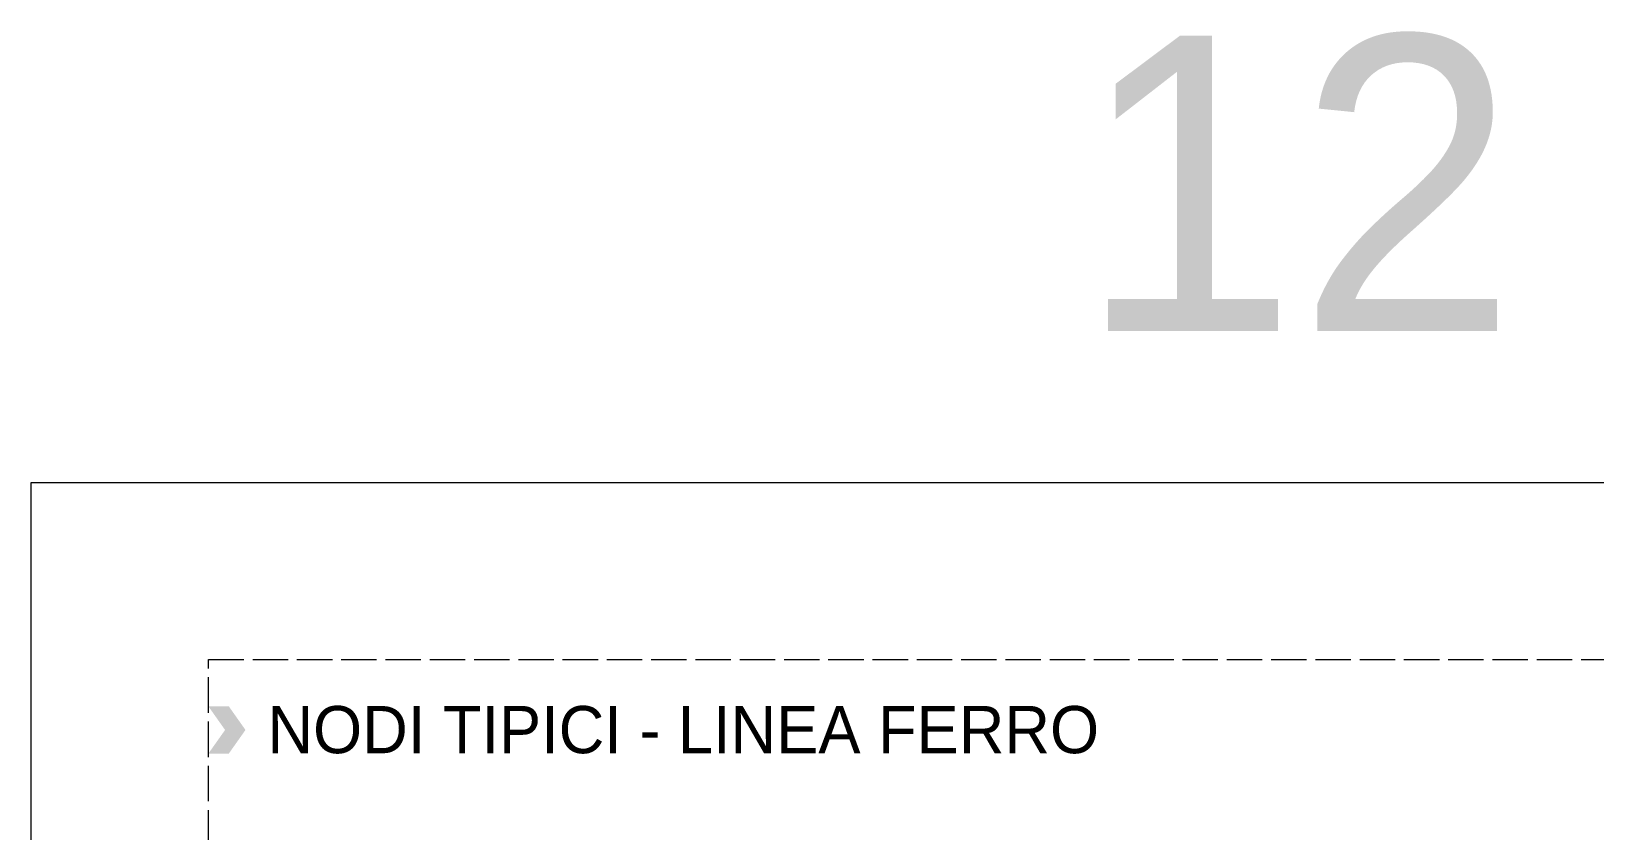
# Model space of a CAD drawing. Header units: millimetres. Extents: x -8 to 2550, y -393 to 1062.
# Drawn here: x 260 to 392.4, y -125.5 to -57.8 of the extents above; entities that cross this region are included whole.
import ezdxf

# ---------------------------------------------------------------- set-up
doc = ezdxf.new("R2010")
doc.units = ezdxf.units.MM
doc.header["$LTSCALE"] = 0.25
doc.header["$MEASUREMENT"] = 0
doc.linetypes.add('ACAD_ISO02W100', pattern=[15, 12, -3])
doc.layers.add('01_Fill Border Red', color=7, linetype='Continuous', lineweight=20, true_color=0xe2001a)
doc.layers.add('01_Text', color=40, linetype='Continuous', lineweight=25)
doc.layers.add('02_Block Frame', color=7, linetype='Continuous', lineweight=5, true_color=0xe2001a, plot=False)
doc.styles.add('ALUK Main&Secondary Titles', font='GOTHIC.TTF')
doc.styles.add('Aluk Text', font='GOTHIC.TTF')

msp = doc.modelspace()

# ---------------------------------------------------------------- linework, layer by layer
at = {"layer": '01_Fill Border Red'}
for points in [[(278.141, -116.96), (276.412, -116.96), (276.73, -114.96), (275, -114.96)], [(276.73, -118.96), (275, -118.96), (278.141, -116.96), (276.412, -116.96)]]:
    msp.add_solid(points, dxfattribs=at)
at = {"layer": '02_Block Frame'}
msp.add_lwpolyline([(260, -393), (260, -96), (470, -96), (470, -393)], close=True, dxfattribs=at)
at = {"layer": '02_Block Frame', "linetype": 'ACAD_ISO02W100'}
msp.add_lwpolyline([(275, -378), (275, -111), (452, -111), (452, -378)], close=True, dxfattribs=at)

# ---------------------------------------------------------------- texts
at = {"layer": '01_Text', "style": 'Aluk Text'}
msp.add_text('12', height=25, dxfattribs=at).set_placement((348.63, -83.182))
at = {"layer": '01_Text', "insert": (280, -116.96), "char_height": 4, "attachment_point": 4, "style": 'ALUK Main&Secondary Titles'}
msp.add_mtext_dynamic_manual_height_columns('{\\fPoppins|b0|i0|c0|p2;NODI TIPICI - LINEA FERRO}', width=120.62971, gutter_width=15, heights=[0], dxfattribs=at)

doc.saveas('drawing.dxf')
